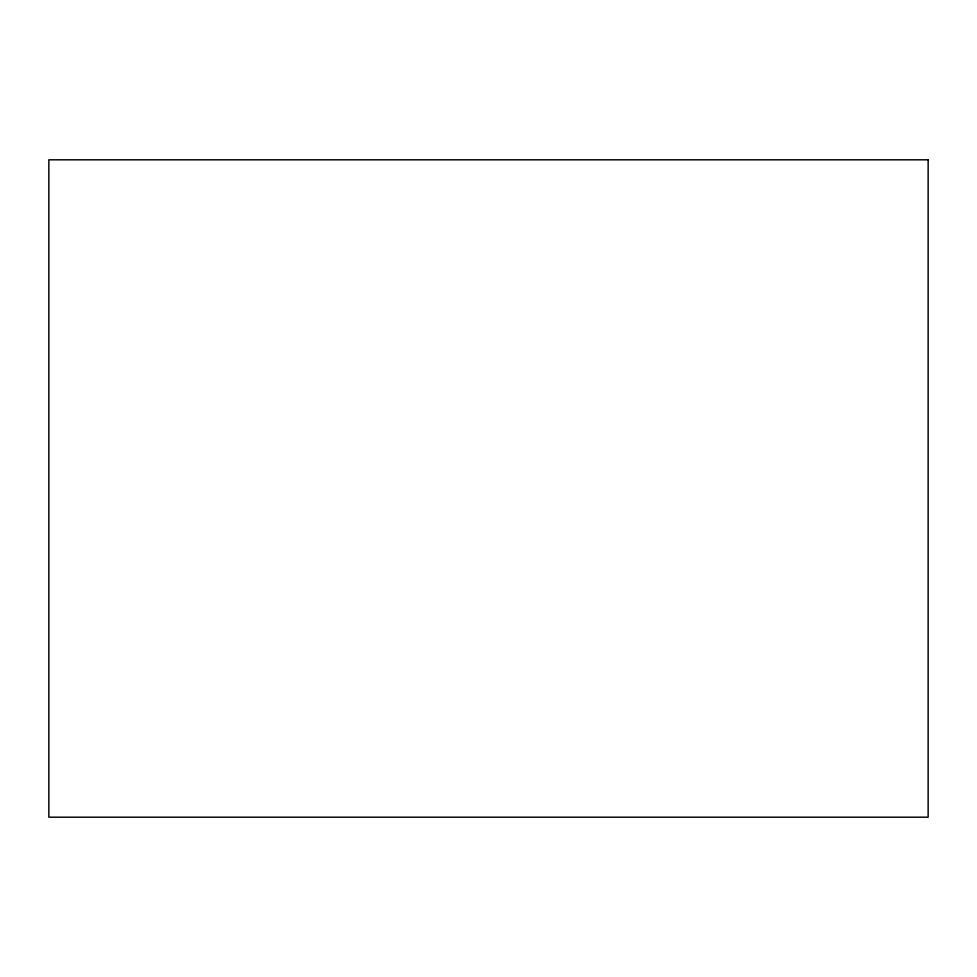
<?xml version="1.0" encoding="UTF-8"?>
<svg xmlns="http://www.w3.org/2000/svg" width="977" height="977" viewBox="0 0 977 977"><rect width="100%" height="100%" fill="white"/><g stroke="black" fill="none" stroke-linecap="round" stroke-linejoin="round"><path stroke-width="1.47" d="M928.15 159.813L48.85 159.813L48.85 817.187L928.15 817.187L928.15 159.813"/></g></svg>
